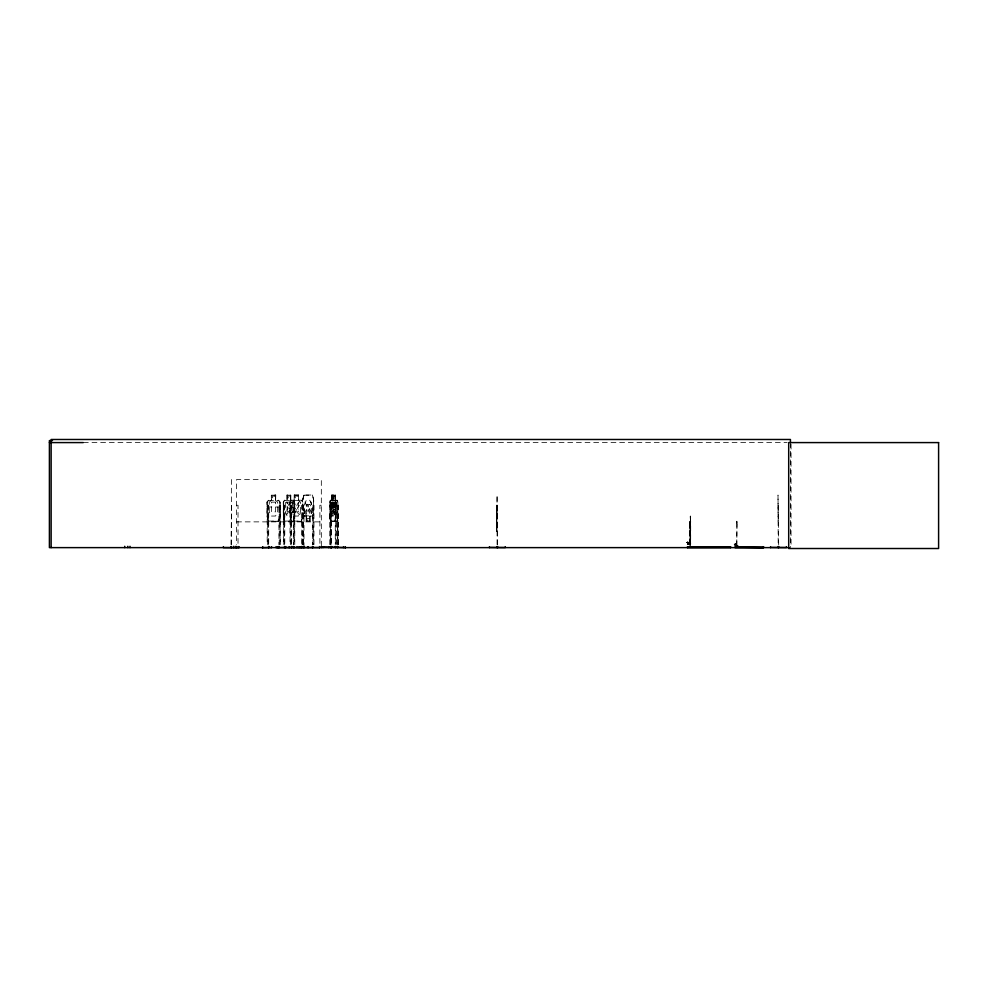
<?xml version="1.0" encoding="UTF-8"?>
<svg xmlns="http://www.w3.org/2000/svg" width="988" height="988" viewBox="0 0 988 988"><rect width="100%" height="100%" fill="white"/><g stroke="black" fill="none" stroke-linecap="round" stroke-linejoin="round"><path stroke-width="0.74" stroke-dasharray="4.94 3.71" d="M687.537 542.684L687.537 542.486M688.179 542.918L687.969 542.326M688.797 544.104C690.624 544.82 687.302 543.635 688.5 544.635M688.315 544.363L689.76 544.45L687.265 544.227L691.946 544.166M689.908 546.006L689.883 521.244L690.13 546.006M690.34 544.129L690.316 516.119L690.674 544.129L690.698 521.417M735.69 543.906L735.233 544.697L735.912 544.104M736.789 546.006L736.986 521.244L736.752 546.006M496.631 523.912L496.618 524.554L496.89 510.376L496.754 531.408L496.717 510.376L496.742 512.303M686.401 542.684C689.612 542.338 690.464 542.387 689.846 542.671M688.031 542.474L687.969 542.474M689.846 542.82L689.636 542.128M690.587 521.417L690.649 516.119M736.48 544.45L734.146 544.227L736.64 544.277M735.27 543.919L735.813 544.598M497.075 544.598L497.075 495.013L496.89 531.408L496.556 512.315M689.068 544.092L688.809 544.018M689.846 542.313L689.748 542.659M690.093 522.553L690.106 521.244M496.532 523.912L496.544 524.542M496.841 526.196L496.878 522.022M686.401 542.523L690.143 542.647M687.475 543.104L687.475 542.918M688.043 542.116L688.093 542.671M736.356 544.079L736.381 544.549M688.019 543.906L687.525 541.733L687.549 544.055M689.883 521.244L689.871 544.487M496.766 512.29L496.791 510.549L496.878 512.29M689.55 542.918C689.007 541.992 688.154 543.684 689.093 542.202M689.908 543.277L689.291 542.128L689.291 543.19M736.356 544.573L735.554 544.549M688.858 543.042L688.846 542.338M689.377 544.549L689.031 544.104M335.043 521.256L335.661 516.045M335.204 521.256L335.895 502.065L334.228 506.906L332.166 502.028L333.672 508.116L332.339 514.415L334.191 509.228L335.587 514.254L336.426 514.291L334.734 508.079L336.377 502.324L335.735 502.065L335.821 544.598M337.007 521.084L337.773 516.045M337.069 521.256L338.007 516.069M689.241 542.363L689.735 542.251M688.673 542.239L688.797 542.943M333.648 516.045L334.66 511.87L333.722 495.013M293.115 521.256L294.375 516.045M293.238 521.256L294.498 516.069L294.498 502.065L293.201 500.224M302.575 544.598L302.637 500.2L303.785 495.013L312.554 495.013L313.702 500.2L313.702 514.18L312.406 516.045L309.886 516.045M302.637 500.2L303.896 495.013M303.995 495.186L302.76 500.224L302.859 516.069L301.599 521.256L284.458 521.256L283.321 516.069L283.321 502.089L284.495 500.224L287.125 500.224M278.554 521.084L279.962 516.045M278.641 521.256L280.098 516.069L280.012 502.089L278.616 500.224L275.652 500.224L275.751 495.013L271.292 495.013L271.391 500.224L268.477 500.224M301.402 521.084L302.711 516.045L301.513 521.256M329.807 544.598L329.683 502.089L330.325 500.224L332.857 500.224M329.745 502.163L330.486 500.224M330.214 502.139L331.042 500.224M331.19 500.224L330.363 502.139L330.313 544.598M283.445 502.163L284.618 500.224M312.344 515.872L313.455 514.106M333.956 513.921L334.673 514.291L333.339 508.116L334.611 502.126L332.894 506.906L331.338 502.04L332.499 508.079L331.19 514.291L332.931 509.228L333.969 513.809M268.563 500.224L266.933 502.065L266.933 516.069L268.427 521.256L278.752 521.256M267.081 502.139L268.625 500.397M291.411 500.224L289.78 502.065L289.78 516.069L291.374 521.256M289.929 502.139L291.472 500.397M271.441 500.397L269.255 502.139L269.255 511.87L271.441 516.045L275.504 516.045L277.677 511.87L277.677 502.139L275.504 500.397L275.504 495.186L271.441 495.186L271.539 500.397M83.35 442.587L787.152 442.587M294.14 495.013L298.598 495.013L298.598 500.224L301.562 500.224L302.946 502.089L302.958 544.598M287.125 495.186L290.694 495.186M294.288 495.186L298.45 495.186L298.351 500.397L300.525 502.139L300.525 511.87L298.351 516.045L294.288 516.045L292.102 511.87L292.102 502.139L294.288 500.397L294.375 495.186M303.872 495.186L312.467 495.186M331.77 495.186L335.352 495.186M290.694 500.224L294.239 500.224M312.43 495.013L313.702 500.2M333.722 500.224L337.192 500.224M268.538 500.397L278.653 500.397M284.556 500.397L301.501 500.397M330.35 500.397L337.155 500.397M280.012 502.089L280.147 544.598M283.321 502.089L283.383 544.598M294.498 502.065L294.375 544.598M330.276 502.065L331.017 521.256M496.853 505.164L496.89 510.549M231.575 505.251L231.007 544.573M236.577 505.251L238.022 505.251L238.022 544.573M267.205 505.251L268.699 505.251L268.699 544.598M283.383 505.251L284.779 505.251L284.779 547.624M290.027 505.251L291.522 505.251L291.522 544.598M321.322 505.251L319.89 505.251L319.89 544.573M329.807 505.251L331.56 505.251L331.56 544.598M497.075 505.251L497.631 547.624M778.186 505.251L778.729 547.624M266.908 507.005L280.012 507.005M294.288 511.87L298.351 511.87L298.351 502.139L292.794 502.126L295.56 508.116C289.57 515.254 294.609 517.304 296.437 509.228C298.141 517.317 303.402 515.254 297.363 508.079C303.044 501.348 298.277 499.162 296.499 506.906L294.214 502.176L294.263 516.045M302.513 514.205L303.934 516.045M303.872 515.872L312.467 515.872M266.933 516.069L268.526 521.256M283.321 516.069L284.581 521.256M303.822 516.045L306.329 516.045M337.217 521.256L330.301 521.256L329.683 516.069L330.511 521.084M268.538 521.084L278.653 521.084M284.556 521.084L301.501 521.084M306.329 521.084L309.886 521.084M330.35 521.084L337.155 521.084M778.186 521.256L778.013 495.013L778.186 544.598M236.577 521.874L321.322 521.874M689.871 523.01L690.254 521.417M736.752 523.01L736.986 521.244M690.266 522.788L690.686 525.171M689.871 526.826L690.143 528.975M735.146 543.672L734.911 545.734M734.874 545.302L737.838 545.302L737.838 547.142M301.402 500.397L302.81 502.163M278.554 500.397L279.962 502.163M293.078 500.224L294.375 502.139M302.76 514.131L303.995 515.872M337.044 500.224L337.933 502.163M337.007 500.397L337.773 502.163M335.018 500.224L335.821 502.139M334.994 500.397L335.661 502.139M332.795 516.045L331.499 511.87L331.499 502.139L332.795 500.397L332.857 495.013M289.929 516.045L291.472 521.084M330.758 511.87L331.77 516.045L335.204 516.045L336.488 511.87L336.488 502.139L335.204 500.397L335.204 495.186M330.363 516.045L331.165 521.256M329.745 516.045L330.461 521.256M736.764 521.244L736.789 523.01M690.316 516.119L690.377 521.417M496.631 512.179L496.544 512.809M690.279 525.171L690.291 545.586M690.069 529.889L690.093 544.487M791.042 444.106L791.042 547.624M790.437 442.587L790.437 547.624M737.777 545.302L737.777 547.142M338.538 544.598L338.538 505.251L337.353 505.251L337.353 544.598M338.057 544.598L337.859 502.089L337.834 547.624M336.34 544.598L336.34 505.251L335.278 505.251L335.278 544.598M335.438 500.224L335.438 495.013L331.696 495.013L331.696 500.224M335.29 495.013L335.352 500.397M333.882 495.013L333.808 500.397M333.648 502.139L333.648 511.87M333.314 496.062L333.228 497.791M332.795 502.139L332.795 511.87M332.709 495.013L332.709 500.224M331.857 495.013L331.77 500.397L330.758 502.139L330.869 547.624M331.079 505.251L331.079 544.598M329.906 502.163L329.906 516.045M321.322 546.08L321.322 479.513L236.577 479.513L236.589 544.573M313.962 544.598L313.962 505.251L312.554 505.251L312.554 544.598M313.579 500.2L313.579 544.598M312.949 505.251L312.949 544.598M310.01 516.045L310.01 521.256L306.206 521.256L306.206 516.045M309.886 521.256L309.886 515.872L311.603 514.131L311.603 504.399L309.763 500.224L306.329 500.224L304.477 504.399L304.477 514.131L306.329 515.872L306.329 521.256M306.453 515.872L306.453 521.084M303.983 547.624L303.983 505.251L301.834 505.251L301.834 544.598M303.588 505.251L303.588 544.598M303.328 505.251L303.328 544.598M302.13 505.251L302.13 547.624M298.5 495.013L298.45 500.397M294.77 544.598L294.77 505.251L293.362 505.251L293.362 544.598M294.239 495.013L294.14 500.224M293.757 505.251L293.757 544.598M291.225 505.251L291.225 544.598M290.818 500.224L290.818 495.013L287.014 495.013L287.014 500.224M290.694 495.013L290.571 500.397L292.411 502.139L292.411 511.87L290.571 516.045L287.125 516.045L285.285 511.87L285.285 502.139L287.125 500.397L287.125 495.013M290.324 505.251L290.324 544.598M290.027 502.139L290.027 544.598M284.396 505.251L284.396 544.598M283.766 505.251L283.766 544.598M283.568 502.163L283.568 516.045M280.456 544.598L280.456 505.251L278.962 505.251L278.962 544.598M279.258 505.251L279.258 547.624M275.652 495.013L275.603 500.397M268.39 505.251L268.39 544.598M267.513 505.251L267.513 544.598M267.18 502.139L267.205 544.598M231.563 479.513L231.575 544.573M292.25 514.093L291.065 514.266L289.027 509.228C287.508 517.514 283.173 514.983 288.249 508.079C283.482 501.62 287.397 498.965 288.978 506.906C290.509 498.989 294.683 501.558 289.768 508.116L292.25 514.093M305.02 501.978L307.453 508.153C302.55 514.711 306.725 517.28 308.256 509.363C309.837 517.304 313.752 514.649 308.985 508.19C314.061 501.286 309.713 498.755 308.194 507.042L306.169 502.015L305.02 501.978M274.775 496.062L272.169 496.062L272.169 497.791L274.775 497.791L274.775 496.062M289.953 496.062L287.743 496.062L287.743 497.791L289.953 497.791L289.953 496.062M297.623 496.062L295.017 496.062L295.017 497.791L297.623 497.791L297.623 496.062M334.771 496.062L332.104 496.062L332.104 497.791L334.771 497.791L334.771 496.062M275.504 502.139L271.441 502.139L271.441 511.87L275.504 511.87L275.504 502.139M290.571 502.139L287.125 502.139L287.125 511.87L290.571 511.87L290.571 502.139M335.204 502.139L331.77 502.139L331.77 511.87L335.204 511.87L335.204 502.139M309.763 504.399L306.329 504.399L306.329 514.131L309.763 514.131L309.763 504.399M309.145 518.478L306.935 518.478L306.935 520.207L309.145 520.207L309.145 518.478"/><path stroke-width="1.48" d="M687.586 546.92L687.475 547.624L730.614 547.587L730.49 546.92M688.043 547.142L716.72 546.772M730.515 547.587L730.614 546.92L687.463 546.92L687.586 547.587M734.924 547.142L763.638 547.55L763.551 546.772L763.551 547.587L734.924 547.587M687.475 547.241L730.614 547.204M322.619 547.488L322.668 546.747M323.545 547.488L323.619 546.747M307.7 547.513L307.676 546.747M262.079 547.624L271.441 547.513M277.69 547.513L277.764 546.821M308.108 547.513L308.194 546.821M262.635 547.513L262.722 546.821L262.808 547.624M293.72 547.513L293.634 546.525M52.488 440.599L49.4 440.599L49.4 547.624L788.893 547.624M49.4 442.587L83.288 442.587M734.85 547.34L763.625 547.34M321.656 546.821L345.726 547.587M489.406 547.401L505.3 547.513L505.3 546.747M770.517 547.401L786.399 547.513L786.399 546.747M308.355 547.513L308.268 546.747M299.142 547.513L299.043 546.821L298.956 547.624M285.52 547.513L285.581 546.821M284.964 547.488L284.902 546.525M276.22 547.513L320.075 547.513M319.606 547.488L319.729 546.525M289.237 547.513L289.151 546.821L289.076 547.624M331.548 547.488L331.635 546.525M343.528 547.488L343.466 546.747M328.905 547.513L328.868 546.821L328.819 547.624M790.437 442.587L790.437 439.487L51.141 439.487L51.141 547.624M778.729 546.525L778.729 547.624M778.186 546.525L778.186 547.624M770.517 546.747L770.517 547.624M497.631 546.525L497.631 547.624M497.075 546.525L497.075 547.624M489.406 546.747L489.406 547.624M337.748 546.525L337.748 547.624M337.427 546.747L337.328 547.624L337.266 546.525M335.722 546.525L335.722 547.624M335.204 546.525L335.204 547.624M331.474 546.747L331.474 547.624M331.153 546.525L331.153 547.624M330.931 546.525L330.931 547.624M330.424 546.525L330.424 547.624M321.446 546.747L321.545 547.624M319.507 546.747L319.507 547.624M312.838 546.525L312.838 547.624M312.443 546.525L312.443 547.624M304.094 546.525L304.094 547.624M303.699 546.525L303.699 547.624M301.995 546.525L301.995 547.624M301.686 546.525L301.686 547.624M300.315 546.747L300.315 547.624M297.03 546.747L297.03 547.624M294.399 546.747L294.399 547.624M293.251 546.525L293.251 547.624M291.658 546.525L291.658 547.624M291.361 546.525L291.361 547.624M285.68 546.747L285.68 547.624M284.507 546.525L284.507 547.624M279.122 546.525L279.122 547.624M278.814 546.525L278.814 547.624M277.838 546.747L277.838 547.624M276.035 546.747L276.035 547.624M271.626 546.747L271.626 547.624M268.835 546.525L268.835 547.624M268.538 546.525L268.538 547.624M239.232 546.747L239.22 547.624L223.337 547.587L223.35 546.747M238.182 546.525L238.182 547.624M236.465 546.747L236.465 547.624M236.367 546.747L236.367 547.624M235.934 546.302L235.934 547.624M233.748 546.302L233.748 547.624M231.55 546.525L231.575 547.624M231.007 546.525L231.019 547.624M130.008 546.302L130.008 547.624M127.823 546.302L127.823 547.624M124.735 546.302L124.735 547.624M938.6 442.587L788.696 442.587L788.696 548.513L938.6 548.513L938.6 442.587M345.392 547.513L345.343 546.821L345.281 547.624"/></g></svg>
